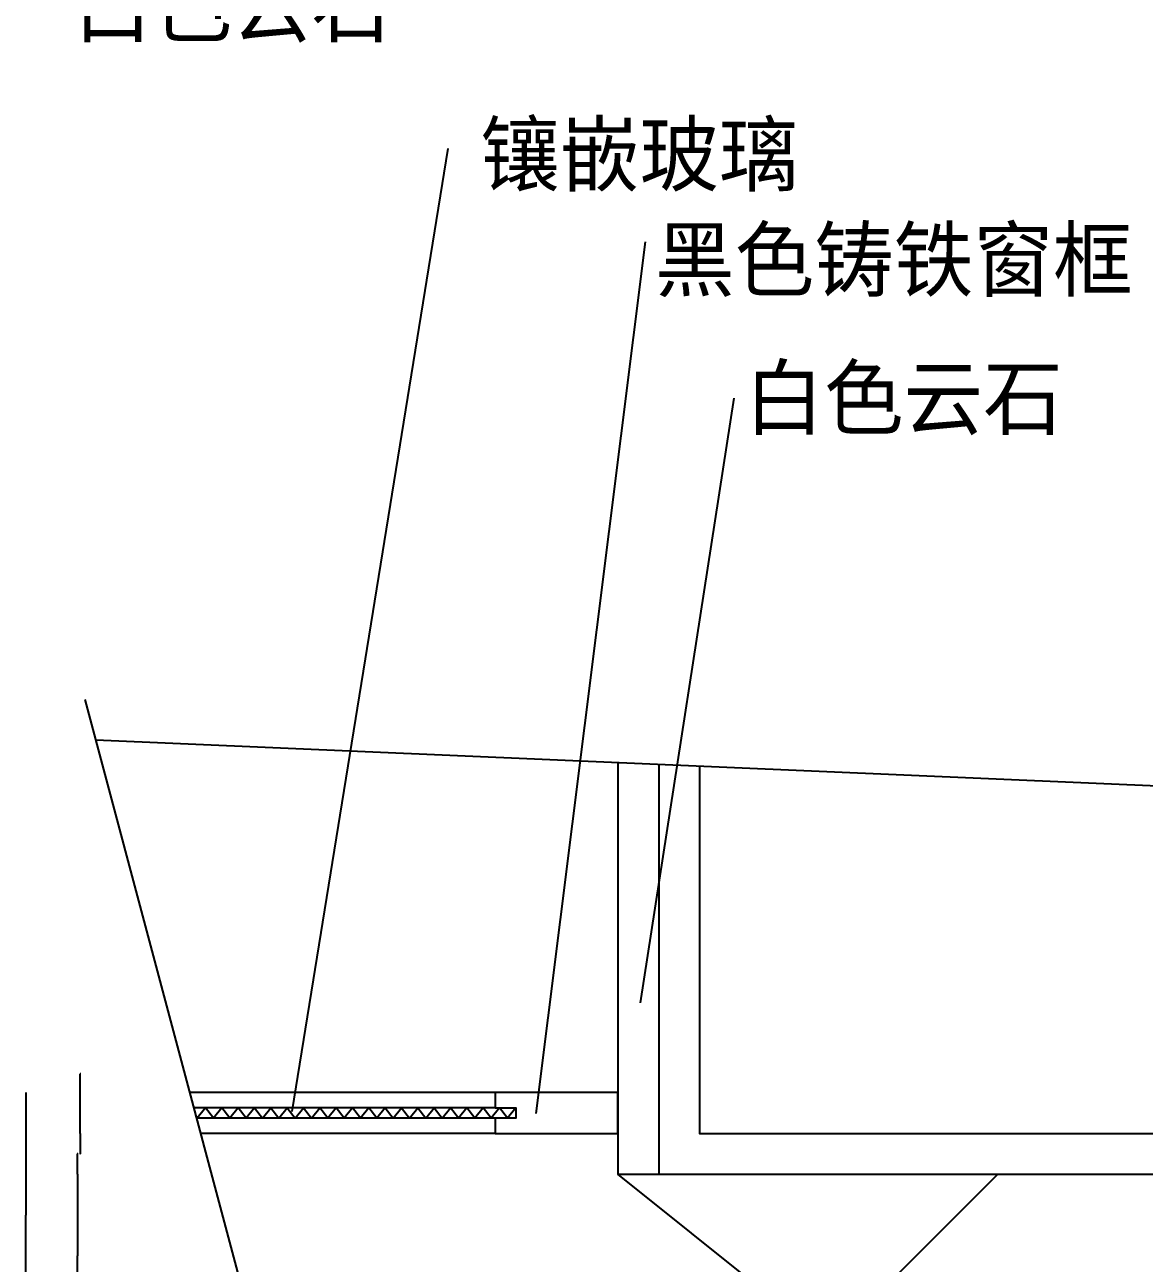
# Model space of a CAD drawing. Header units: metres. Extents: x 0 to 5410, y 0 to 6910.
# Drawn here: x 2960 to 4057, y 1132 to 2346 of the extents above; entities that cross this region are included whole.
import ezdxf

# ---------------------------------------------------------------- set-up
doc = ezdxf.new("R2010")
doc.units = ezdxf.units.M
for name, color, linetype in [('2', 2, 'Continuous'), ('3', 3, 'Continuous'), ('4', 4, 'Continuous'), ('7', 7, 'Continuous'), ('BH', 3, 'Continuous'), ('DIM', 3, 'Continuous'), ('TEXT', 3, 'Continuous')]:
    doc.layers.add(name, color=color, linetype=linetype)
doc.dimstyles.get("Standard").update_dxf_attribs({"dimtxt": 2.5, "dimasz": 2.5, "dimexe": 1.25, "dimexo": 0.625, "dimtad": 1, "dimcen": 2.5, "dimazin": 3, "dimtfac": 1, "dimtmove": 0, "dimatfit": 3})

# ---------------------------------------------------------------- blocks, each defined once
blk = doc.blocks.new('BH2')
at = {"layer": 'BH'}
blk.add_lwpolyline([(0, 32), (5, 28), (0, 24), (5, 20), (0, 16), (5, 12), (0, 8), (5, 4), (0, 0)], dxfattribs=at)
blk = doc.blocks.new('*D51')
for p, q in [((3014.06, 1317.47), (3013.81, 1317.47)), ((3014.31, 1299.28), (3014.31, 1317.47)), ((3014.31, 1259.28), (3014.31, 1317.47)), ((3014.31, 1317.47), (3014.31, 1317.47)), ((3014.56, 1317.47), (3014.81, 1317.47))]:
    blk.add_line(p, q)
at = {"layer": 'Defpoints'}
for p in [(3014.31, 1317.47), (3014.31, 1299.28), (3014.31, 1259.28)]:
    blk.add_point(p, dxfattribs=at)
at = {"layer": 'DIM', "insert": (3014.31, 1318.595), "char_height": 1, "attachment_point": 5}
blk.add_mtext('20', dxfattribs=at)
blk = doc.blocks.new('*D52')
for p, q in [((3014.31, 1259.28), (3014.31, 1239.28)), ((3011.885, 1239.28), (3011.21, 1239.28)), ((3011.46, 1219.28), (3011.46, 1239.28)), ((3014.56, 1239.28), (3013.885, 1239.28))]:
    blk.add_line(p, q)
at = {"layer": 'Defpoints'}
for p in [(3014.31, 1259.28), (3014.31, 1239.28), (3011.46, 1219.28)]:
    blk.add_point(p, dxfattribs=at)
at = {"layer": 'DIM', "insert": (3012.885, 1239.28), "char_height": 1, "attachment_point": 5}
blk.add_mtext('20', dxfattribs=at)
blk = doc.blocks.new('*D54')
for p, q in [((2961.07, 1299.28), (2961.07, 1179.28)), ((2960.82, 1179.28), (2960.57, 1179.28)), ((2961.07, 1059.28), (2961.07, 1179.28)), ((2961.07, 1179.28), (2961.07, 1179.28)), ((2961.32, 1179.28), (2961.57, 1179.28))]:
    blk.add_line(p, q)
at = {"layer": 'Defpoints'}
for p in [(2961.07, 1299.28), (2961.07, 1179.28), (2961.07, 1059.28)]:
    blk.add_point(p, dxfattribs=at)
at = {"layer": 'DIM', "insert": (2961.07, 1180.405), "char_height": 1, "attachment_point": 5}
blk.add_mtext('120 ', dxfattribs=at)
blk = doc.blocks.new('*D55')
for p, q in [((3011.46, 1219.28), (3011.46, 1139.28)), ((3011.21, 1139.28), (3010.96, 1139.28)), ((3011.46, 1059.28), (3011.46, 1139.28)), ((3011.46, 1139.28), (3011.46, 1139.28)), ((3011.71, 1139.28), (3011.96, 1139.28))]:
    blk.add_line(p, q)
at = {"layer": 'Defpoints'}
for p in [(3011.46, 1219.28), (3011.46, 1139.28), (3011.46, 1059.28)]:
    blk.add_point(p, dxfattribs=at)
at = {"layer": 'DIM', "insert": (3011.46, 1140.405), "char_height": 1, "attachment_point": 5}
blk.add_mtext('80', dxfattribs=at)

msp = doc.modelspace()

# ---------------------------------------------------------------- hatches: boundary and pattern name
at = {"layer": 'BH'}
h = msp.add_hatch(dxfattribs=at)
h.set_pattern_fill('ANSI33', scale=200)
h.paths.add_polyline_path([(4181.21, 1059.28, 1), (4581.21, 1059.28)])
h.paths.add_polyline_path([(3541.21, 1219.28), (3741.21, 1059.28), (3747.89, 1059.28), (4181.21, 1059.28), (4181.21, 1219.28)])
h.paths.add_polyline_path([(3541.21, 1219.28), (3581.21, 1219.28), (3581.21, 1620.93), (3541.21, 1622.66)])
h.paths.add_polyline_path([(4181.21, 1099.28), (4181.21, 1059.28), (5224.8, 1059.28), (5229.72, 1099.28)])
h = msp.add_hatch(dxfattribs=at)
h.set_pattern_fill('AR-CONC', scale=10)
h.paths.add_polyline_path([(4181.21, 1219.28), (4181.21, 1099.28), (5229.72, 1099.28), (5234.64, 1139.28), (4221.21, 1139.28), (4221.21, 1259.28), (3621.21, 1259.28), (3621.21, 1619.19), (3581.21, 1620.93), (3581.21, 1219.28)])
h = msp.add_hatch(dxfattribs=at)
h.set_pattern_fill('AR-CONC', scale=50)
h.paths.add_polyline_path([(4221.21, 1259.28), (4221.21, 1139.28), (5234.64, 1139.28), (5284.83, 1547.11), (3621.21, 1619.19), (3621.21, 1259.28)])
h = msp.add_hatch(dxfattribs=at)
h.set_pattern_fill('ANSI31', scale=1000)
h.paths.add_polyline_path([(3621.21, 1619.19), (3621.21, 1259.28), (4221.21, 1259.28), (4221.21, 1139.28), (5234.64, 1139.28), (5284.83, 1547.11)])
h = msp.add_hatch(dxfattribs=at)
h.set_pattern_fill('ANSI32', scale=60)
h.paths.add_polyline_path([(3420.98, 1299.28), (3420.98, 1284.28), (3440.98, 1284.28), (3440.98, 1274.28), (3420.98, 1274.28), (3420.98, 1259.28), (3541.21, 1259.28), (3541.21, 1299.28)])

# ---------------------------------------------------------------- linework, layer by layer
at = {"layer": '2'}
msp.add_lwpolyline([(3621.21, 1619.19), (3621.21, 1259.28), (4221.21, 1259.28), (4221.21, 1139.28), (5234.64, 1139.28)], dxfattribs=at)
at = {"layer": '4'}
for p, q in [((3541.21, 1622.66), (3541.21, 1219.28)), ((3581.21, 1620.93), (3581.21, 1219.28)), ((3541.21, 1219.28), (4181.21, 1219.28)), ((3741.21, 1059.28), (3541.21, 1219.28))]:
    msp.add_line(p, q, dxfattribs=at)
msp.add_lwpolyline([(3541.21, 1299.28), (3420.98, 1299.28), (3420.98, 1284.28), (3440.98, 1284.28), (3440.98, 1274.28), (3420.98, 1274.28), (3420.98, 1259.28), (3541.21, 1259.28)], close=True, dxfattribs=at)
at = {"layer": '7'}
for p, q in [((3420.98, 1299.28), (3121.48, 1299.28)), ((3420.98, 1284.28), (3125.48, 1284.28)), ((3420.98, 1274.28), (3128.14, 1274.28)), ((3420.98, 1259.28), (3132.13, 1259.28))]:
    msp.add_line(p, q, dxfattribs=at)
at = {"layer": 'BH'}
msp.add_lwpolyline([(3184.98, 1284.28), (3176.98, 1274.28), (3168.98, 1284.28), (3160.98, 1274.28), (3152.98, 1284.28), (3144.98, 1274.28), (3136.98, 1284.28), (3128.98, 1274.28), (3127.72, 1275.87)], dxfattribs=at)
at = {"layer": 'DIM'}
for p, q in [((3018.9, 1684.42), (3241.81, 847.51)), ((3029.44, 1644.84), (5284.83, 1547.11))]:
    msp.add_line(p, q, dxfattribs=at)

# ---------------------------------------------------------------- block references
at = {"layer": '3', "yscale": 2, "zscale": 2}
for p, xscale, rotation in [((3248.98, 1284.28), -2, 90), ((3248.98, 1284.28), 2, 270), ((3376.98, 1284.28), -2, 90), ((3376.98, 1284.28), 2, 270)]:
    msp.add_blockref('BH2', p, dxfattribs=dict(at, xscale=xscale, rotation=rotation))

# ---------------------------------------------------------------- texts
at = {"layer": 'TEXT'}
for s, p in [('白色云石', (3007.13, 2334.94)), ('镶嵌玻璃', (3406.22, 2188.79)), ('黑色铸铁窗框', (3577.58, 2085.63)), ('白色云石', (3665.12, 1950.22))]:
    msp.add_text(s, height=60, dxfattribs=at).set_placement(p)

# ---------------------------------------------------------------- dimensions: what is measured, and where the dimension line sits
at = {"layer": 'DIM'}
for base, p1, p2, text, picture, middle in [((3014.31, 1317.47), (3014.31, 1299.28), (3014.31, 1259.28), '20', '*D51', (3014.31, 1318.595)), ((2961.07, 1179.28), (2961.07, 1299.28), (2961.07, 1059.28), '120 ', '*D54', (2961.07, 1180.405)), ((3014.31, 1239.28), (3014.31, 1259.28), (3011.46, 1219.28), '20', '*D52', (3012.885, 1239.28)), ((3011.46, 1139.28), (3011.46, 1219.28), (3011.46, 1059.28), '80', '*D55', (3011.46, 1140.405))]:
    dim = msp.add_linear_dim(base=base, p1=p1, p2=p2, text=text, dimstyle='Standard', dxfattribs=at)
    dim.commit()
    dim.dimension.update_dxf_attribs({"geometry": picture, "text_midpoint": middle})

# ---------------------------------------------------------------- leaders
for points in [[(3222.04, 1280.82), (3374.8, 2224.55)], [(3461.22, 1278.78), (3568.26, 2133.15)], [(3563.15, 1387.14), (3655.18, 1979.86)]]:
    msp.add_leader(points, dimstyle='Standard', dxfattribs=at)

doc.saveas('drawing.dxf')
